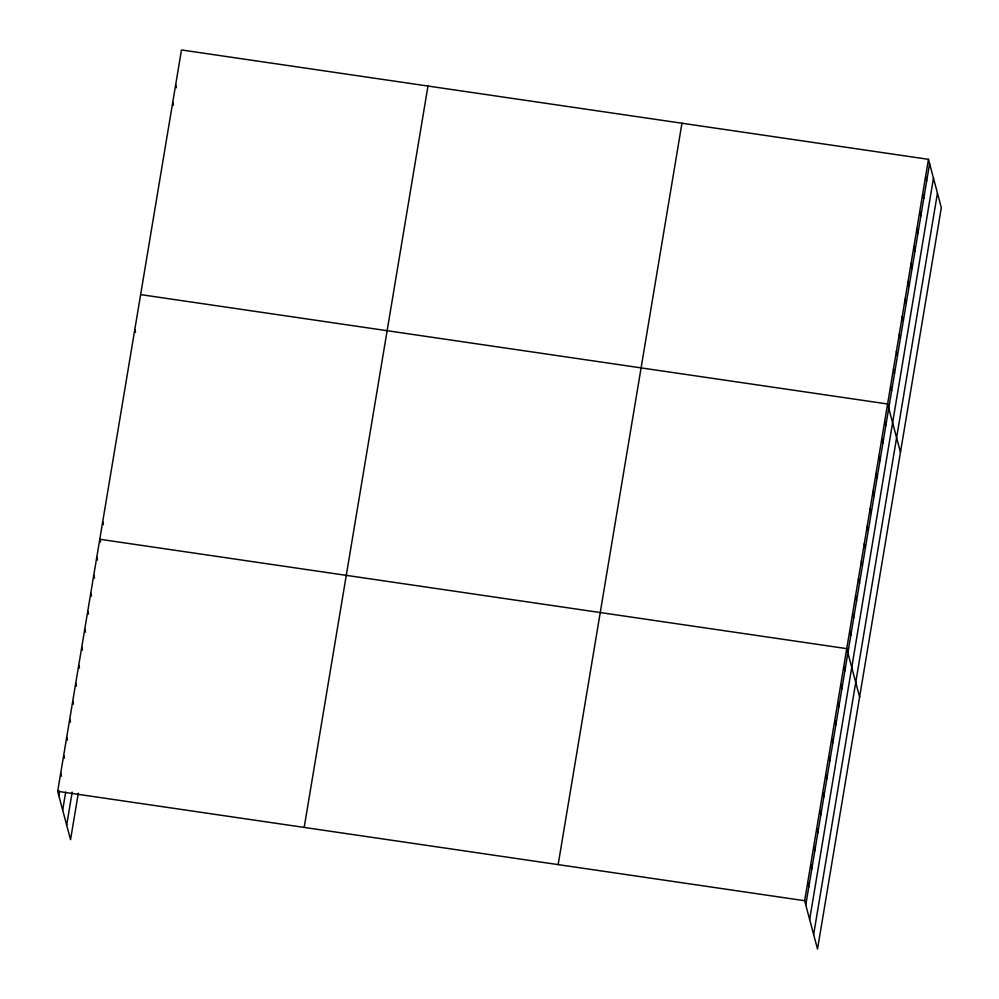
<?xml version="1.0" encoding="UTF-8"?>
<svg xmlns="http://www.w3.org/2000/svg" width="999" height="999" viewBox="0 0 999 999"><rect width="100%" height="100%" fill="white"/><g stroke="black" fill="none" stroke-linecap="round" stroke-linejoin="round"><path stroke-width="1.5" d="M78.309 793.169L70.542 839.672L57.68 791.333L181.481 49.95L928.458 159.328L941.32 207.667L817.519 949.05L804.657 900.711L928.458 159.328M58.804 795.566L59.553 791.071M62.675 810.127L65.684 792.12M66.671 825.124L72.178 792.107M304.183 827.422L427.984 86.039M558.154 864.61L681.955 123.227M805.781 904.944L929.594 163.561M809.652 919.505L933.466 178.109M813.648 934.49L937.449 193.107M140.622 294.605L887.611 403.983L900.474 452.322M57.68 791.333L804.657 900.711M925.549 176.798L926.672 181.031M922.626 194.281L923.75 198.514M919.704 211.751L920.828 215.984M916.795 229.221L917.919 233.466M913.873 246.703L914.997 250.936M910.951 264.173L912.075 268.406M908.029 281.656L909.165 285.889M905.119 299.126L906.243 303.359M902.197 316.608L903.321 320.841M899.275 334.078L900.411 338.311M896.365 351.548L897.489 355.794M893.443 369.031L894.567 373.264M890.521 386.501L891.657 390.746M884.689 421.453L885.813 425.686M881.767 438.936L882.891 443.169M878.845 456.406L879.982 460.639M875.936 473.888L877.06 478.121M873.014 491.358L874.137 495.591M870.092 508.828L871.228 513.074M867.182 526.311L868.306 530.544M864.26 543.781L865.384 548.014M861.338 561.263L862.474 565.496M858.428 578.733L859.552 582.966M855.506 596.216L856.63 600.449M852.584 613.686L853.708 617.919M849.674 631.168L850.798 635.401M859.615 696.977L846.752 648.638L99.775 539.26L100.524 542.082M843.743 666.645L844.867 670.878M840.733 684.652L841.87 688.885M837.736 702.647L838.86 706.892M834.727 720.654L835.851 724.887M831.717 738.661L832.841 742.894M828.708 756.668L829.832 760.901M825.698 774.675L826.835 778.908M822.701 792.682L823.825 796.915M819.692 810.689L820.816 814.922M816.683 828.683L817.806 832.929M813.673 846.69L814.809 850.923M810.676 864.697L811.8 868.93M807.667 882.704L808.79 886.937M175.649 84.903L176.398 87.725M172.727 102.373L173.476 105.195M134.79 329.558L135.539 332.38M102.685 521.79L103.434 524.612M96.766 557.267L97.515 560.089M93.756 575.274L94.505 578.096M90.747 593.281L91.496 596.103M87.737 611.288L88.499 614.11M84.74 629.295L85.489 632.117M81.731 647.29L82.48 650.112M78.721 665.297L79.47 668.119M75.712 683.304L76.461 686.126M72.715 701.31L73.464 704.133M69.705 719.317L70.454 722.14M66.696 737.324L67.445 740.147M63.686 755.319L64.436 758.154M60.677 773.326L61.439 776.148"/></g></svg>
